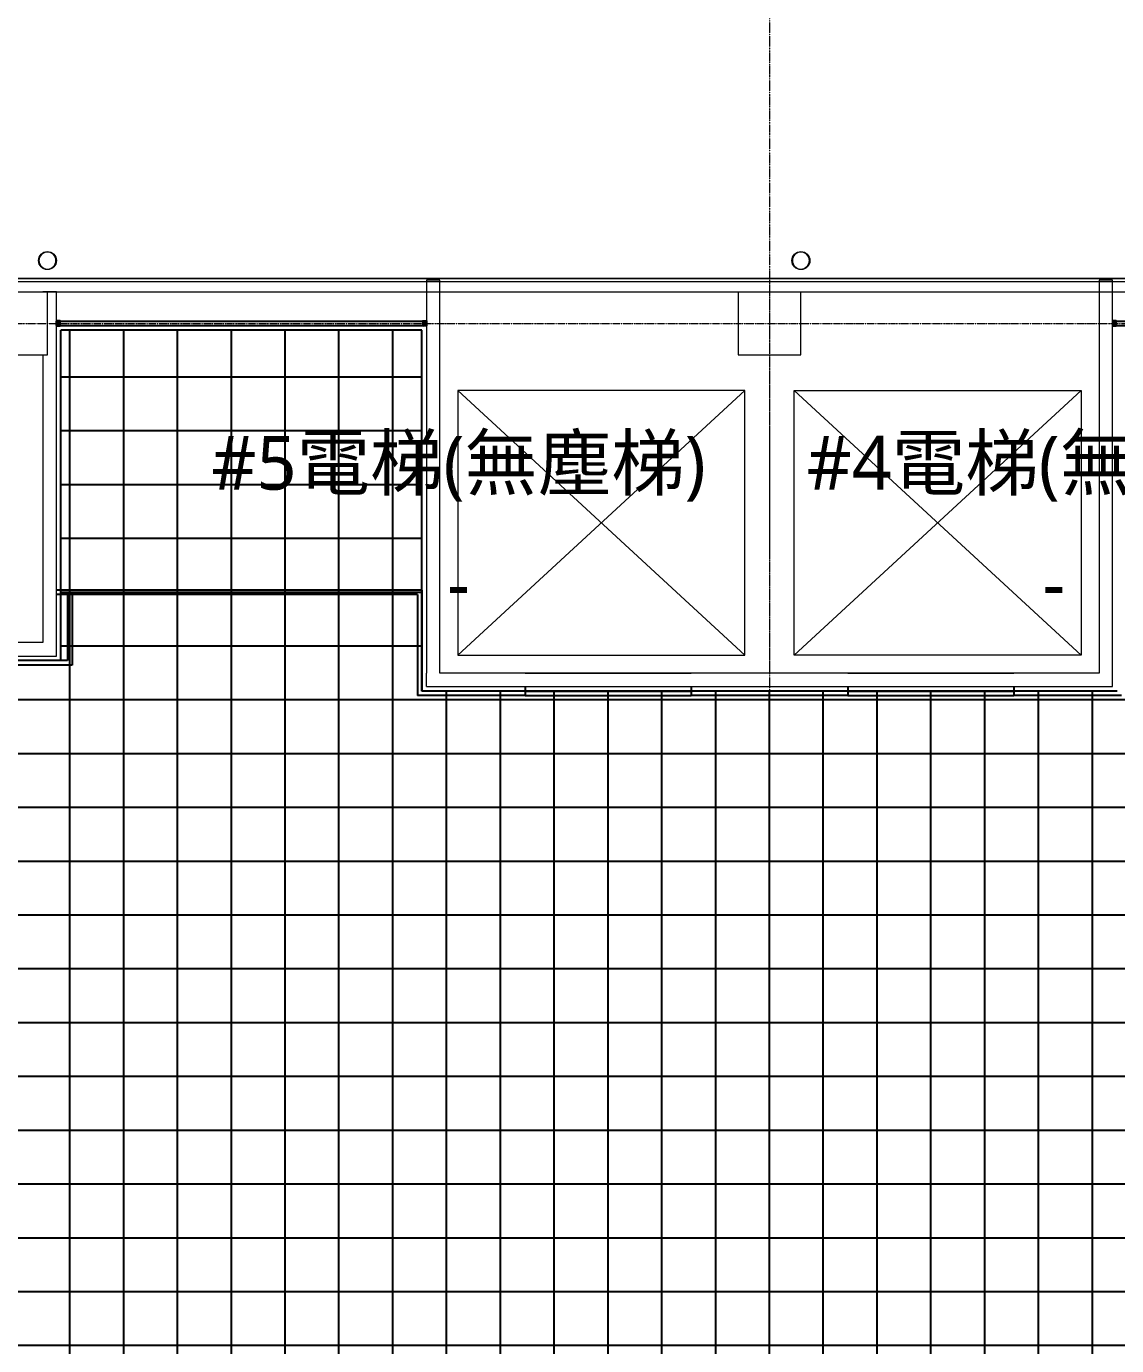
# Model space of a CAD drawing. Extents: x -32000 to 290600, y -96057 to 131250.
# Drawn here: x 184915 to 197070, y 78600 to 93312 of the extents above; entities that cross this region are included whole.
import ezdxf
from ezdxf.enums import TextEntityAlignment as Align

# ---------------------------------------------------------------- set-up
doc = ezdxf.new("R2010")
doc.units = 0
for name, pattern in [('H12PL3$0$JJP_三點線', [0.9, 0.3, -0.15, 0, -0.15, 0, -0.15, 0, -0.15]), ('H12PL3$0$TAI_虛線', [5.644, 2.822, -2.822]), ('XFDP30$0$HIDDEN2', [0.1875, 0.125, -0.0625])]:
    doc.linetypes.add(name, pattern=pattern)
for name, color, linetype in [('H12PL3$0$A-OBJE-2D', 252, 'Continuous'), ('H12PL3$0$A-OBJE-MEP', 252, 'Continuous'), ('H12PL3$0$A-WALL-EX', 252, 'Continuous'), ('H12PL3$0$A-WALL-IN', 252, 'Continuous'), ('H12PL3$0$A-ZONE', 252, 'Continuous'), ('H12PL3$0$S-COL', 252, 'Continuous'), ('H12PL3$0$S-GRID', 252, 'Continuous'), ('H12PL3$0$S-SLAB-SHOW', 252, 'Continuous'), ('XFDP30$0$A-Partition-Col (50K)', 9, 'Continuous'), ('XFDP30$0$A-W-P1S (50K)', 9, 'Continuous'), ('XFDP30$0$A-W-R1 (Rockwool) (50K)', 9, 'Continuous'), ('XFDR30-50K$0$A-R-Plan', 9, 'Continuous')]:
    doc.layers.add(name, color=color, linetype=linetype)
doc.styles.add('H12PL3$0$Standard', font='', dxfattribs={"width": 0.8})
doc.styles.get('H12PL3$0$Standard').set_extended_font_data('Microsoft JhengHei')

# ---------------------------------------------------------------- blocks, each defined once
blk = doc.blocks.new('XFDP30$0$TP1-50-Partition_Col-side')
blk.add_lwpolyline([(-2.5, -4), (-2.5, -3.9), (-2.6, -3.9), (-2.5, -3), (-2.5, -0.3), (-2.4, -0.2), (-0.7, -0.2), (-0.5, -0.2), (-0.1, -0.2), (0, -0.2), (0, -0.2), (0.5, -0.2), (0.6, -0.2), (2.4, -0.2), (2.5, -0.3), (2.5, -3), (2.6, -3.9), (2.5, -3.9), (2.5, -4), (2.7, -4), (2.7, 0), (-2.7, 0), (-2.7, -4)], close=True)
for points in [[(-1.6, -2.1), (-2.3, -2.1, 0.414213), (-2.4, -2.2), (-2.4, -3.6), (-2.5, -3.6), (-2.5, -2.2, -0.414213), (-2.3, -2), (-1.6, -2), (-1.6, -2.1)], [(1.6, -2.1), (2.3, -2.1, -0.414213), (2.4, -2.2), (2.4, -3.6), (2.5, -3.6), (2.5, -2.2, 0.414213), (2.3, -2), (1.6, -2), (1.6, -2.1)]]:
    blk.add_lwpolyline(points, format="xyb")
blk.add_lwpolyline([(2.2, -3.6), (-2.2, -3.6, -0.414214), (-2.3, -3.5), (-2.3, -2.6, -0.414214), (-2.2, -2.5), (-1.3, -2.5, 0.414214), (-1.1, -2.3), (-1.1, -2.2, 0.414214), (-1.3, -2.1), (-1.9, -2.1), (-1.9, -2.1), (-1.3, -2.1, -0.414214), (-1.2, -2.2), (-1.2, -2.3, -0.414214), (-1.3, -2.4), (-2.2, -2.4, 0.414214), (-2.4, -2.6), (-2.4, -3.5, 0.414214), (-2.2, -3.6), (2.2, -3.6, 0.414214), (2.4, -3.5), (2.4, -2.6, 0.414214), (2.2, -2.4), (1.3, -2.4, -0.414214), (1.2, -2.3), (1.2, -2.2, -0.414214), (1.3, -2.1), (1.9, -2.1), (1.9, -2.1), (1.3, -2.1, 0.414214), (1.1, -2.2), (1.1, -2.3, 0.414214), (1.3, -2.5), (2.2, -2.5, -0.414214), (2.3, -2.6), (2.3, -3.5, -0.414214)], format="xyb", close=True)
blk = doc.blocks.new('XFDP30')
at = {"layer": 'XFDP30$0$A-W-P1S (50K)'}
for p, q in [((189325, 87025, 0), (185250, 87025)), ((189275, 86975, 0), (185250, 86975)), ((185375, 86975, 0), (185375, 86240, 0)), ((185425, 86975, 0), (185425, 86190, 0)), ((189275, 86975), (189275, 85850, 0)), ((189325, 87025), (189325, 85900, 0)), ((185375, 86240, 0), (184350, 86240)), ((185425, 86190, 0), (184350, 86190)), ((190475, 85950), (190475, 85850)), ((192325, 85950), (192325, 85850)), ((194075, 85950), (194075, 85850)), ((195925, 85950), (195925, 85850)), ((190475, 85850, 0), (189275, 85850, 0)), ((190475, 85900, 0), (189325, 85900, 0)), ((194075, 85900), (192325, 85900, 0)), ((194075, 85850, 0), (192325, 85850, 0)), ((197075, 85900, 0), (195925, 85900, 0)), ((197125, 85850, 0), (195925, 85850, 0))]:
    blk.add_line(p, q, dxfattribs=at)
at = {"layer": 'XFDP30$0$A-W-P1S (50K)', "linetype": 'XFDP30$0$HIDDEN2'}
for p, q in [((190475, 85900), (192325, 85900)), ((190475, 85850), (192325, 85850)), ((194075, 85900), (195925, 85900)), ((194075, 85850), (195925, 85850))]:
    blk.add_line(p, q, dxfattribs=at)
at = {"layer": 'XFDP30$0$A-W-R1 (Rockwool) (50K)'}
for p, q in [((185250, 90025), (189375, 90025)), ((185250, 89975, 0), (189375, 89975, 0)), ((197025, 90025), (201250, 90025, 0)), ((197025, 89975, 0), (201250, 89975, 0))]:
    blk.add_line(p, q, dxfattribs=at)
at = {"layer": 'XFDP30$0$A-Partition-Col (50K)', "yscale": 10, "zscale": 10}
for p, xscale, rotation in [((185250, 90000, 0), 10, 90), ((189375, 90000, 0), -10, 270), ((197025, 90000, 0), 10, 90)]:
    blk.add_blockref('XFDP30$0$TP1-50-Partition_Col-side', p, dxfattribs=dict(at, xscale=xscale, rotation=rotation))
blk = doc.blocks.new('H12PL3')
at = {"layer": 'H12PL3$0$A-OBJE-2D', "lineweight": 0}
for p, q in [((192925, 86300), (189725, 89250)), ((192925, 89250), (189725, 86300)), ((192925, 89250), (189725, 89250)), ((189725, 89250), (189725, 86300)), ((192925, 86300), (192925, 89250)), ((193475, 86300), (196675, 89250)), ((193475, 89250), (196675, 86300)), ((193475, 86300), (193475, 89250)), ((193475, 89250), (196675, 89250)), ((196675, 89250), (196675, 86300)), ((189725, 86300), (192925, 86300)), ((196675, 86300), (193475, 86300)), ((190475, 86100), (192325, 86100)), ((194075, 86100), (195925, 86100))]:
    blk.add_line(p, q, dxfattribs=at)
at = {"layer": 'H12PL3$0$A-OBJE-MEP', "lineweight": 0, "flags": 128}
for points in [[(185245, 90700, 1), (185055, 90700, 1)], [(193645, 90700, 1), (193455, 90700, 1)]]:
    blk.add_lwpolyline(points, format="xyb", close=True, dxfattribs=at)
at = {"layer": 'H12PL3$0$A-OBJE-MEP', "lineweight": 0}
for centre in [(185150, 90700), (193550, 90700)]:
    blk.add_circle(centre, 100, dxfattribs=at)
at = {"layer": 'H12PL3$0$A-WALL-EX', "lineweight": 0}
blk.add_line((157400, 90465), (237400, 90465), dxfattribs=at)
at = {"layer": 'H12PL3$0$A-WALL-EX', "lineweight": 0, "flags": 128}
for points in [[(151700, 90500), (243600, 90500)], [(157380, 90500), (237360, 90500)], [(157380, 90500), (237360, 90500)], [(157380, 90500), (237360, 90500)], [(157380, 90500), (237360, 90500)], [(237400, 90500), (157400, 90500)], [(157400, 90350), (237400, 90350)]]:
    blk.add_lwpolyline(points, dxfattribs=at)
at = {"layer": 'H12PL3$0$A-WALL-IN', "lineweight": 0, "flags": 128}
for points in [[(189525, 90482.5), (189375, 90482.5)], [(189375, 90482.5), (189375, 86100)], [(189525, 86100), (189525, 90482.5)], [(197025, 90482.5), (196875, 90482.5)], [(196875, 90482.5), (196875, 86100)], [(197025, 86100), (197025, 90482.5)], [(185250, 90350), (185100, 90350)], [(185250, 86440), (185250, 90350)], [(185100, 89650), (185100, 86440)], [(185100, 86440), (184662.5, 86440)], [(185250, 86290), (185250, 86440)], [(184350, 86290), (185250, 86290)], [(189375, 85950), (189375, 86100)], [(196875, 86100), (189525, 86100)], [(197025, 85950), (197025, 86100)], [(189375, 85950), (197025, 85950)]]:
    blk.add_lwpolyline(points, dxfattribs=at)
at = {"layer": 'H12PL3$0$S-COL', "lineweight": 0, "flags": 128}
for points in [[(184450, 90350), (184450, 89650), (185150, 89650), (185150, 90350)], [(192850, 90350), (192850, 89650), (193550, 89650), (193550, 90350)]]:
    blk.add_lwpolyline(points, dxfattribs=at)
at = {"layer": 'H12PL3$0$S-GRID', "linetype": 'H12PL3$0$JJP_三點線', "lineweight": 0}
for p, q in [((193200, 128250), (193200, -28000)), ((-29000, 90000), (289600, 90000))]:
    blk.add_line(p, q, dxfattribs=at)
at = {"layer": 'H12PL3$0$S-SLAB-SHOW', "linetype": 'H12PL3$0$TAI_虛線', "lineweight": 0}
blk.add_lwpolyline([(193200, 90465), (193200, 86100)], dxfattribs=at)
blk.add_blockref('XFDP30', (0, 0))
at = {"layer": 'H12PL3$0$A-ZONE', "style": 'H12PL3$0$Standard'}
for s, p in [('#5電梯(無塵梯)', (189732.47, 88744.68)), ('#4電梯(無塵梯)', (196369.12, 88744.68)), ('-', (189732.47, 87402.03)), ('-', (196369.12, 87402.03))]:
    blk.add_text(s, height=600, dxfattribs=at).set_placement(p, align=Align.TOP_CENTER)
blk = doc.blocks.new('XFDR30-50K')
at = {"layer": 'XFDR30-50K$0$A-R-Plan'}
for p, q in [((189325, 89925, 0), (185300, 89925, 0)), ((185300, 86240, 0), (185300, 89925, 0)), ((185400, 75, 0), (185400, 89925, 0)), ((186000, 75, 0), (186000, 89925, 0)), ((186600, 75, 0), (186600, 89925, 0)), ((187200, 75, 0), (187200, 89925, 0)), ((187800, 75, 0), (187800, 89925, 0)), ((188400, 75, 0), (188400, 89925, 0)), ((189000, 75, 0), (189000, 89925, 0)), ((189325, 85900), (189325, 89925, 0)), ((189325, 89400, 0), (185300, 89400, 0)), ((189325, 88800), (185300, 88800, 0)), ((189325, 88200), (185300, 88200, 0)), ((189325, 87600), (185300, 87600, 0)), ((189325, 87000), (185300, 87000, 0)), ((189325, 86400), (185300, 86400, 0)), ((185300, 86240, 0), (175900, 86240)), ((243101, 85800), (174600, 85800)), ((197075, 85900), (189325, 85900)), ((189600, 75, 0), (189600, 85900)), ((190200, 75, 0), (190200, 85900)), ((190800, 75, 0), (190800, 85900)), ((191400, 75, 0), (191400, 85900)), ((192000, 75, 0), (192000, 85900)), ((192600, 75, 0), (192600, 85900)), ((193200, 60600), (193200, 85900)), ((193800, 60600), (193800, 85900)), ((194400, 60600), (194400, 85900)), ((195000, 60600), (195000, 85900)), ((195600, 60600), (195600, 85900)), ((196200, 60600), (196200, 85900)), ((196800, 60600), (196800, 85900)), ((243101, 85200), (174600, 85200)), ((243101, 84600), (174600, 84600)), ((243101, 84000), (174600, 84000)), ((243101, 83400), (174600, 83400)), ((204600, 82800), (174600, 82800)), ((204600, 82200), (174600, 82200)), ((204600, 81600), (174600, 81600)), ((243101, 81000), (174600, 81000)), ((243101, 80400), (174600, 80400)), ((204861, 79800), (174600, 79800)), ((204861, 79200), (174600, 79200)), ((243101, 78600), (174600, 78600))]:
    blk.add_line(p, q, dxfattribs=at)

msp = doc.modelspace()

# ---------------------------------------------------------------- block references
for name in ['H12PL3', 'XFDR30-50K']:
    msp.add_blockref(name, (0, 0))

doc.saveas('drawing.dxf')
